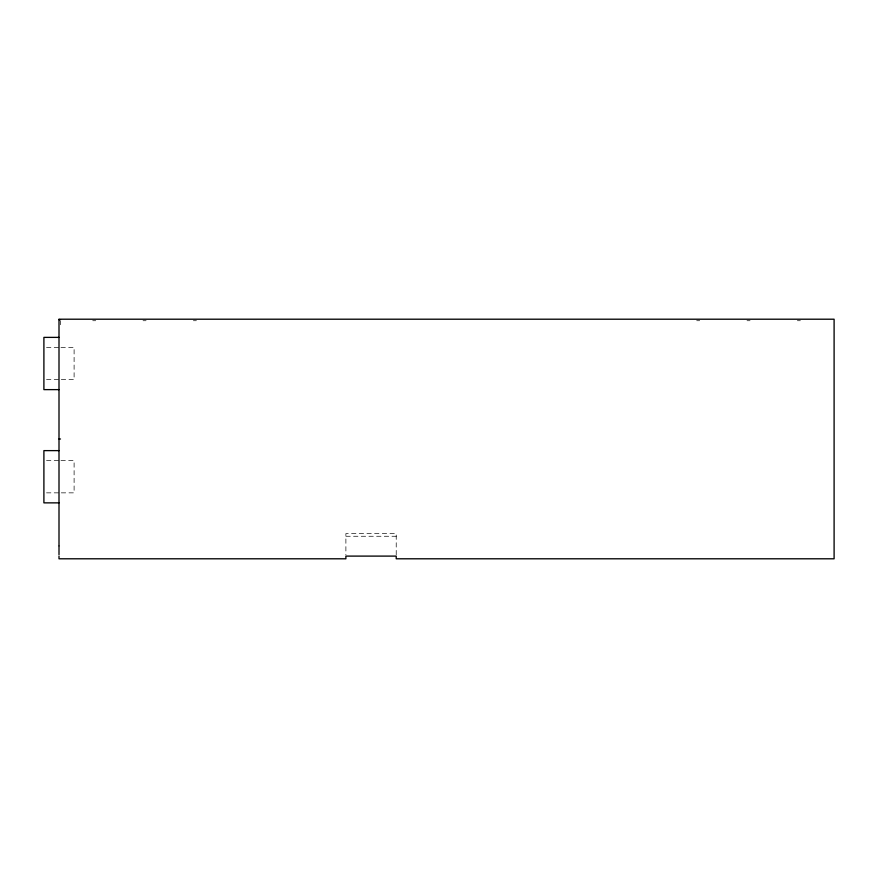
<?xml version="1.0" encoding="UTF-8"?>
<svg xmlns="http://www.w3.org/2000/svg" width="878" height="878" viewBox="0 0 878 878"><rect width="100%" height="100%" fill="white"/><g stroke="black" fill="none" stroke-linecap="round" stroke-linejoin="round"><path stroke-width="0.66" stroke-dasharray="4.39 3.29" d="M92.717 320.722L95.746 320.722M143.048 320.722L146.077 320.722M193.379 320.722L196.409 320.722M696.693 320.722L699.711 320.722M747.024 320.722L750.042 320.722M797.356 320.722L800.374 320.722M46.523 347.403L59.66 347.403M60.966 347.403L74.103 347.403L74.103 379.614L60.966 379.614M46.523 379.614L59.66 379.614M46.523 460.643L59.66 460.643M60.966 460.643L74.103 460.643L74.103 492.854L60.966 492.854M46.523 492.854L59.66 492.854M345.888 536.26L396.219 536.26M396.219 554.786L396.219 533.626L345.888 533.626L345.888 554.786M60.505 320.975L60.505 324.75"/><path stroke-width="1.32" d="M59.002 319.208L834.1 319.208L834.1 558.792L396.219 558.792L396.219 556.103L345.888 556.103L345.888 558.792L59.002 558.792L59.002 556.169M59.002 319.713L60.505 319.713M59.002 337.382L43.9 337.382L43.9 389.623L59.002 389.623M59.002 439L60.505 439M59.002 450.623L43.9 450.623L43.9 502.864L59.002 502.864M59.002 319.373L59.002 545.732M59.002 546.149L59.002 554.709"/></g></svg>
